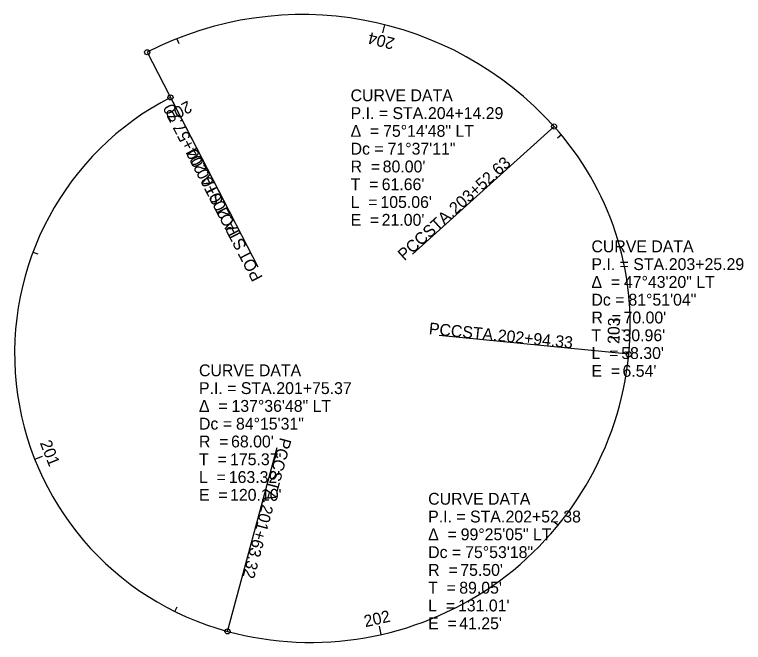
# Model space of a CAD drawing. Extents: x 145889 to 146061, y 332667 to 332816.
import ezdxf

# ---------------------------------------------------------------- set-up
doc = ezdxf.new("R2010")
doc.units = 0
for name, color, linetype in [('GE_P_Alignment', 7, 'Continuous'), ('GE_P_Alignment_100_Bearings', 7, 'Continuous'), ('GE_P_Alignment_100_Cardinal_Points', 7, 'Continuous'), ('GE_P_Alignment_100_Curve_Data', 7, 'Continuous')]:
    doc.layers.add(name, color=color, linetype=linetype)

msp = doc.modelspace()

# ---------------------------------------------------------------- linework, layer by layer
at = {"layer": 'GE_P_Alignment'}
for centre, radius, start, end in [((145956.7, 332735.73), 80, 42.0441, 117.2906), ((145956.7, 332735.73), 68, 117.2906, 254.9039), ((145964.12, 332742.43), 70, 354.322, 42.0441), ((145958.65, 332742.97), 75.5, 254.9039, 354.322)]:
    msp.add_arc(centre, radius, start, end, dxfattribs=at)
at = {"layer": 'GE_P_Alignment_100_Bearings'}
for p, q in [((145920.02, 332806.82), (145940.65, 332766.83)), ((145925.52, 332796.16), (145946.15, 332756.17)), ((146016.11, 332789.3), (145982.69, 332759.17)), ((146033.78, 332735.5), (145989, 332739.95)), ((145938.99, 332670.08), (145950.71, 332713.52))]:
    msp.add_line(p, q, dxfattribs=at)
for centre in [(145920.02, 332806.82), (145925.52, 332796.16), (146016.11, 332789.3), (146033.78, 332735.5), (145938.99, 332670.08)]:
    msp.add_circle(centre, 0.6, dxfattribs=at)
at = {"layer": 'GE_P_Alignment_100_Curve_Data'}
for p, q in [((145976.09, 332813.34), (145975.61, 332811.4)), ((145927.01, 332810.02), (145927.46, 332808.9)), ((145925.52, 332796.16), (145926.43, 332794.38)), ((146017.83, 332787.32), (146016.91, 332786.55)), ((145893.04, 332759.63), (145894.16, 332759.21)), ((146034.11, 332741.16), (146032.11, 332741.2)), ((145893.45, 332710.75), (145895.31, 332711.49)), ((146017.06, 332695.13), (146016.13, 332695.89)), ((145926.54, 332674.78), (145927.08, 332675.85)), ((145975.3, 332669.33), (145974.86, 332671.28))]:
    msp.add_line(p, q, dxfattribs=at)

# ---------------------------------------------------------------- texts
at = {"layer": 'GE_P_Alignment_100_Bearings'}
for s, rotation, p in [('204+57.70', 117.2906, (145934.26, 332779.13)), ('200+00.00', 117.2906, (145939.76, 332768.46)), ('203+52.63', 42.0441, (145992.89, 332768.42)), (' STA. ', 117.2906, (145938.59, 332770.73)), ('POT', 117.2906, (145941.89, 332764.33)), (' STA. ', 42.0441, (145985.87, 332762.09)), (' STA. ', 117.2906, (145944.09, 332760.06)), ('PCC', 42.0441, (145980.75, 332757.48)), ('POT', 117.2906, (145947.4, 332753.66)), ('PCC', 354.322, (145986.45, 332740.25)), (' STA. ', 354.322, (145993.3, 332739.57)), ('202+94.33', 354.322, (146002.71, 332738.63)), ('PCC', 254.9039, (145951.42, 332716)), (' STA. ', 254.9039, (145949.62, 332709.35)), ('201+63.32', 254.9039, (145947.16, 332700.22))]:
    msp.add_text(s, height=2.8, rotation=rotation, dxfattribs=at).set_placement(p)
at = {"layer": 'GE_P_Alignment_100_Cardinal_Points'}
for s, p in [('CURVE DATA', (145968.06, 332795.26)), ('P.I. = STA. ', (145968.06, 332791.06)), ('204+14.29', (145986.33, 332791.06)), ('Δ  = ', (145968.06, 332786.86)), ('75°14\'48" LT', (145975.74, 332786.86)), ('Dc = ', (145968.06, 332782.66)), ('71°37\'11"', (145976.8, 332782.66)), ('R  = ', (145968.06, 332778.46)), ("80.00'", (145975.64, 332778.46)), ('T  = ', (145968.06, 332774.26)), ("61.66'", (145975.4, 332774.26)), ('L  = ', (145968.06, 332770.06)), ("105.06'", (145975.1, 332770.06)), ('E  = ', (145968.06, 332765.86)), ("21.00'", (145975.4, 332765.86)), ('CURVE DATA', (146024.94, 332759.6)), ('P.I. = STA. ', (146024.94, 332755.4)), ('203+25.29', (146043.21, 332755.4)), ('Δ  = ', (146024.94, 332751.2)), ('47°43\'20" LT', (146032.62, 332751.2)), ('Dc = ', (146024.94, 332747)), ('81°51\'04"', (146033.68, 332747)), ('R  = ', (146024.94, 332742.8)), ("70.00'", (146032.52, 332742.8)), ('T  = ', (146024.94, 332738.6)), ("30.96'", (146032.28, 332738.6)), ('L  = ', (146024.94, 332734.4)), ("58.30'", (146031.98, 332734.4)), ('CURVE DATA', (145932.25, 332730.32)), ('E  = ', (146024.94, 332730.2)), ("6.54'", (146032.28, 332730.2)), ('P.I. = STA. ', (145932.25, 332726.12)), ('201+75.37', (145950.52, 332726.12)), ('Δ  = ', (145932.25, 332721.92)), ('137°36\'48" LT', (145939.93, 332721.92)), ('Dc = ', (145932.25, 332717.72)), ('84°15\'31"', (145940.99, 332717.72)), ('R  = ', (145932.25, 332713.52)), ("68.00'", (145939.83, 332713.52)), ('T  = ', (145932.25, 332709.32)), ("175.37'", (145939.59, 332709.32)), ('L  = ', (145932.25, 332705.12)), ("163.32'", (145939.29, 332705.12)), ('E  = ', (145932.25, 332700.92)), ("120.10'", (145939.59, 332700.92)), ('CURVE DATA', (145986.38, 332699.99)), ('P.I. = STA. ', (145986.38, 332695.79)), ('202+52.38', (146004.65, 332695.79)), ('Δ  = ', (145986.38, 332691.59)), ('99°25\'05" LT', (145994.06, 332691.59)), ('Dc = ', (145986.38, 332687.39)), ('75°53\'18"', (145995.12, 332687.39)), ("75.50'", (145993.96, 332683.19)), ('R  = ', (145986.38, 332683.19)), ('T  = ', (145986.38, 332678.99)), ("89.05'", (145993.72, 332678.99)), ('L  = ', (145986.38, 332674.79)), ("131.01'", (145993.42, 332674.79)), ('E  = ', (145986.38, 332670.59)), ("41.25'", (145993.72, 332670.59))]:
    msp.add_text(s, height=2.8, dxfattribs=at).set_placement(p)
at = {"layer": 'GE_P_Alignment_100_Curve_Data'}
for s, rotation, p in [('204', 165.9691, (145978.66, 332810.12)), ('200', 207.2906, (145929.64, 332795.47)), ('203', 88.9644, (146031.55, 332737.93)), ('201', 291.5491, (145894.62, 332714.6)), ('202', 12.7377, (145971.55, 332671.04))]:
    msp.add_text(s, height=2.8, rotation=rotation, dxfattribs=at).set_placement(p)

doc.saveas('drawing.dxf')
